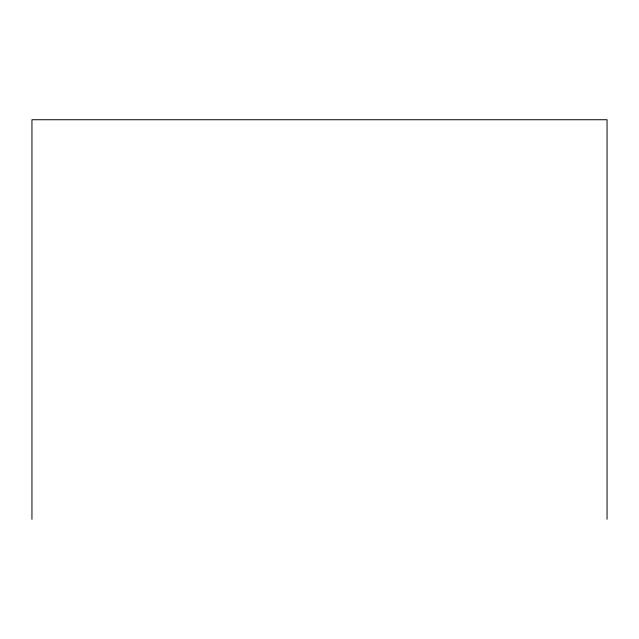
<?xml version="1.0" encoding="UTF-8"?>
<svg xmlns="http://www.w3.org/2000/svg" width="639" height="639" viewBox="0 0 639 639"><rect width="100%" height="100%" fill="white"/><g stroke="black" fill="none" stroke-linecap="round" stroke-linejoin="round"><path stroke-width="0.96" d="M607.05 519.267L607.05 119.733L31.95 119.733L31.95 519.267"/></g></svg>
